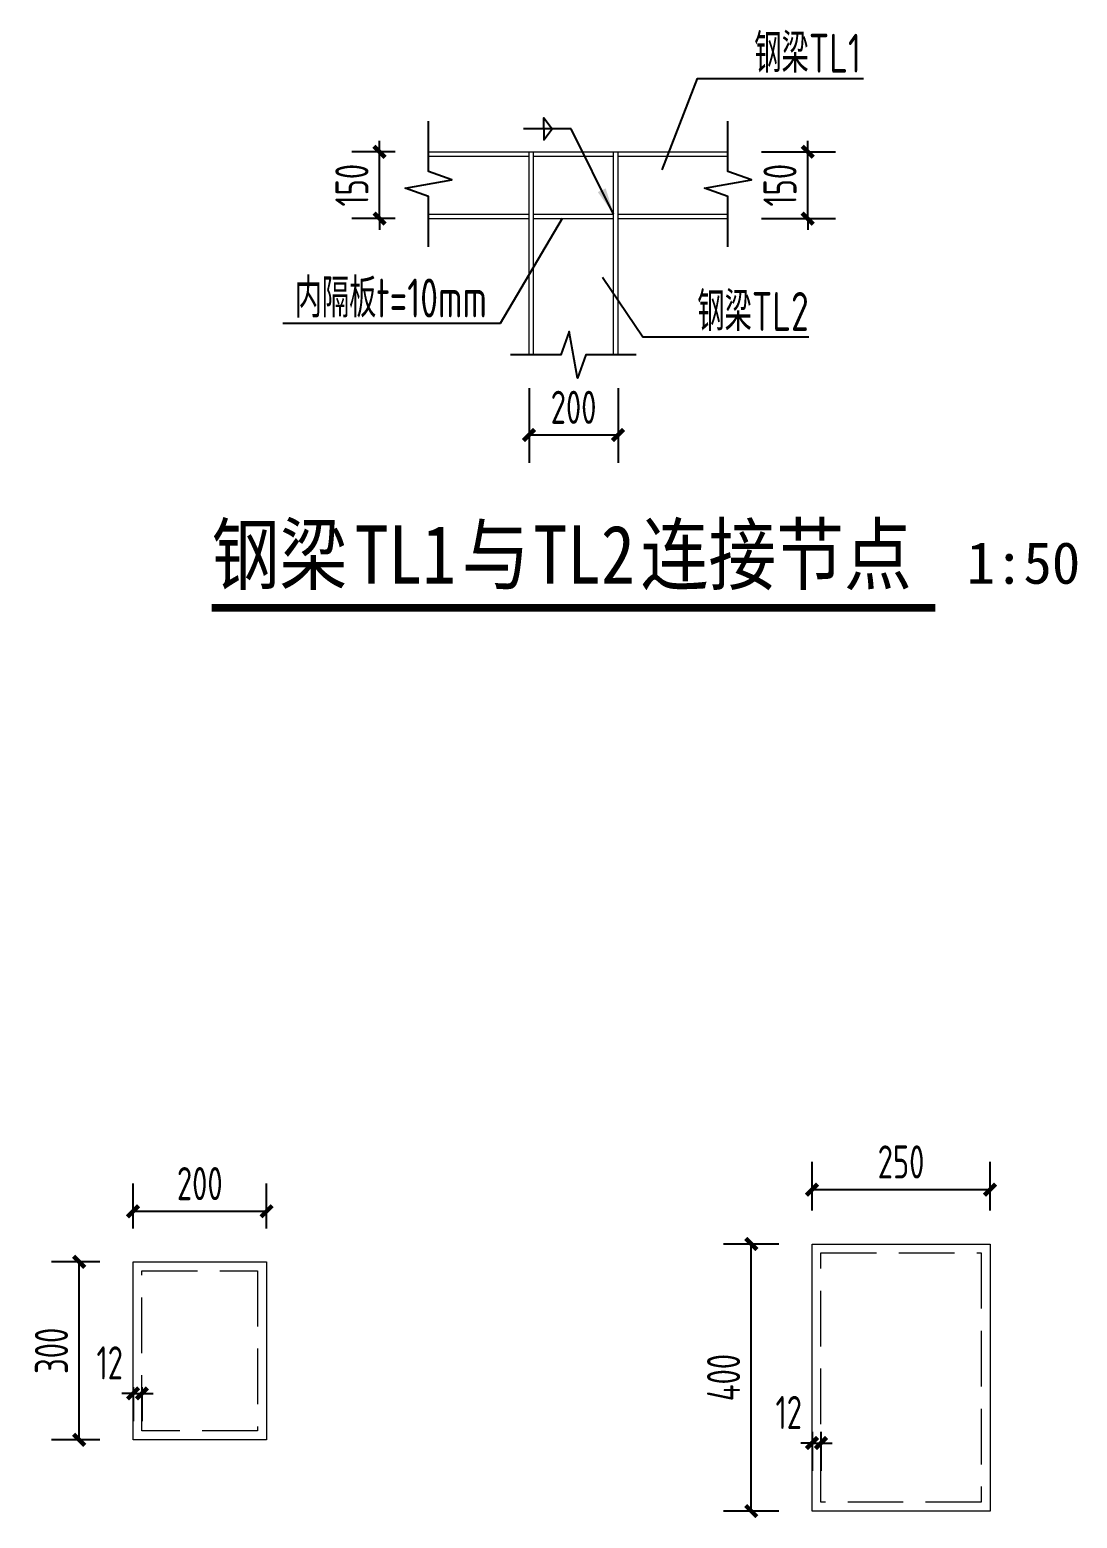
# Model space of a CAD drawing. Extents: x 6827379 to 6887889, y 99218 to 177608.
# Drawn here: x 6837560 to 6839914, y 103253 to 106597 of the extents above; entities that cross this region are included whole.
import ezdxf
from ezdxf.enums import TextEntityAlignment as Align

# ---------------------------------------------------------------- set-up
doc = ezdxf.new("R2010")
doc.units = 0
doc.header["$LTSCALE"] = 1000
doc.header["$MEASUREMENT"] = 0
for name, pattern in [('CONTINOUS', [2000000.0, 1000000.0, 1000000.0]), ('DASH', [0.35, 0.25, -0.1]), ('DASHED', [19.05, 12.7, -6.35])]:
    doc.linetypes.add(name, pattern=pattern)
for name, color, linetype in [('A_公文', 7, 'Continuous'), ('A_公标', 3, 'Continuous'), ('A_图名标注', 3, 'Continuous'), ('A_符号', 3, 'Continuous'), ('T-TEXT', 7, 'Continuous'), ('校对1', 2, 'Continuous')]:
    doc.layers.add(name, color=color, linetype=linetype)
doc.layers.add('BEAM', color=4, linetype='DASHED', lineweight=0)
doc.layers.add('BEAM_CON', color=4, linetype='Continuous', lineweight=0)
doc.styles.add('_TCH_DIM_T3', font='tssdeng.shx', dxfattribs={"width": 0.705882, "bigfont": 'tssdchn.shx'})
doc.styles.get("Standard").update_dxf_attribs({"font": 'tssdeng.shx', "bigfont": 'hztxt.shx'})
doc.styles.add('TSSD_REIN', font='Tssdeng.shx', dxfattribs={"width": 0.7, "bigfont": 'hztxt.shx'})
doc.styles.add('黑1', font='simhei.ttf', dxfattribs={"width": 0.85})
doc.styles.add('黑体', font='simhei.ttf')
doc.dimstyles.new('_TCH_ARCH&&25', dxfattribs={"dimtxt": 74.375, "dimasz": 25, "dimexe": 62.5, "dimexo": 75, "dimgap": 25, "dimtad": 1, "dimdec": 0, "dimzin": 0, "dimdsep": 46, "dimtxsty": '_TCH_DIM_T3', "dimblk": 'ARCHTICK', "dimcen": 0.09, "dimclrt": 7, "dimazin": 2, "dimtfac": 1, "dimtdec": 0, "dimtix": 1, "dimtmove": 2, "dimatfit": 3, "dimfxl": 1, "dimtolj": 1, "dimtzin": 0, "dimarcsym": 0})
doc.dimstyles.new('TSSD_LEADER_STYLE_60.0', dxfattribs={"dimtxt": 0.18, "dimasz": 60, "dimexe": 0.18, "dimexo": 0.0625, "dimgap": 0.09, "dimtad": 0, "dimtih": 1, "dimtoh": 1, "dimdec": 4, "dimzin": 0, "dimdsep": 46, "dimtxsty": 'Standard', "dimcen": 0.09, "dimadec": 0, "dimazin": 0, "dimtfac": 1, "dimtdec": 4, "dimtofl": 0, "dimtmove": 0, "dimatfit": 3, "dimfxl": 1, "dimtolj": 1, "dimtzin": 0, "dimarcsym": 0})

# ---------------------------------------------------------------- blocks, each defined once
blk = doc.blocks.new('_ArchTick')
at = {"color": 0, "linetype": 'ByBlock', "const_width": 0.4}
blk.add_lwpolyline([(-0.5, -0.5), (0.5, 0.5)], dxfattribs=at)
blk = doc.blocks.new('*D79')
at = {"layer": 'A_公标', "color": 0, "linetype": 'CONTINOUS', "lineweight": -2, "transparency": 16777216}
for p, q in [((6837791.7, 103533.2), (6837766.7, 103533.2)), ((6837791.7, 103547.5), (6837791.7, 103470.7)), ((6837791.7, 103533.2), (6837811.7, 103533.2)), ((6837811.7, 103547.5), (6837811.7, 103470.7)), ((6837811.7, 103533.2), (6837836.7, 103533.2))]:
    blk.add_line(p, q, dxfattribs=at)
at = {"layer": 'Defpoints', "color": 0, "linetype": 'CONTINOUS', "transparency": 16777216}
for p in [(6837791.7, 103622.5), (6837811.7, 103622.5), (6837811.7, 103533.2)]:
    blk.add_point(p, dxfattribs=at)
at = {"layer": 'A_公标', "color": 0, "linetype": 'CONTINOUS', "lineweight": -2, "transparency": 16777216, "xscale": 25, "yscale": 25, "zscale": 25}
blk.add_blockref('_ArchTick', (6837791.7, 103533.2), dxfattribs=at)
at = {"layer": 'A_公标', "color": 0, "linetype": 'CONTINOUS', "lineweight": -2, "transparency": 16777216, "xscale": 25, "yscale": 25, "zscale": 25, "rotation": 180}
blk.add_blockref('_ArchTick', (6837811.7, 103533.2), dxfattribs=at)
at = {"layer": 'A_公标', "color": 7, "linetype": 'CONTINOUS', "transparency": 16777216, "insert": (6837739.3, 103601.9), "char_height": 74.38, "attachment_point": 5, "style": '_TCH_DIM_T3'}
blk.add_mtext('\\A1;12', dxfattribs=at)
blk = doc.blocks.new('*D80')
at = {"layer": 'A_公标', "color": 0, "linetype": 'CONTINOUS', "lineweight": -2, "transparency": 16777216}
for p, q in [((6837716.7, 103828.9), (6837608.1, 103828.9)), ((6837670.6, 103428.9), (6837670.6, 103828.9)), ((6837716.7, 103428.9), (6837608.1, 103428.9))]:
    blk.add_line(p, q, dxfattribs=at)
at = {"layer": 'Defpoints', "color": 0, "linetype": 'CONTINOUS', "transparency": 16777216}
for p in [(6837670.6, 103828.9), (6837791.7, 103828.9), (6837791.7, 103428.9)]:
    blk.add_point(p, dxfattribs=at)
at = {"layer": 'A_公标', "color": 0, "linetype": 'CONTINOUS', "lineweight": -2, "transparency": 16777216, "xscale": 25, "yscale": 25, "zscale": 25}
for p, rotation in [((6837670.6, 103828.9), 90), ((6837670.6, 103428.9), 270)]:
    blk.add_blockref('_ArchTick', p, dxfattribs=dict(at, rotation=rotation))
at = {"layer": 'A_公标', "color": 7, "linetype": 'CONTINOUS', "transparency": 16777216, "insert": (6837608.4, 103628.9), "char_height": 74.38, "attachment_point": 5, "rotation": 90, "style": '_TCH_DIM_T3'}
blk.add_mtext('\\A1;300', dxfattribs=at)
blk = doc.blocks.new('*D81')
at = {"layer": 'A_公标', "color": 0, "linetype": 'CONTINOUS', "lineweight": -2, "transparency": 16777216}
for p, q in [((6837791.7, 103903.9), (6837791.7, 104004.9)), ((6838091.7, 103903.9), (6838091.7, 104004.9)), ((6837791.7, 103942.4), (6838091.7, 103942.4))]:
    blk.add_line(p, q, dxfattribs=at)
at = {"layer": 'Defpoints', "color": 0, "linetype": 'CONTINOUS', "transparency": 16777216}
for p in [(6838091.7, 103942.4), (6837791.7, 103828.9), (6838091.7, 103828.9)]:
    blk.add_point(p, dxfattribs=at)
at = {"layer": 'A_公标', "color": 0, "linetype": 'CONTINOUS', "lineweight": -2, "transparency": 16777216, "xscale": 25, "yscale": 25, "zscale": 25, "rotation": 180}
blk.add_blockref('_ArchTick', (6837791.7, 103942.4), dxfattribs=at)
at = {"layer": 'A_公标', "color": 0, "linetype": 'CONTINOUS', "lineweight": -2, "transparency": 16777216, "xscale": 25, "yscale": 25, "zscale": 25}
blk.add_blockref('_ArchTick', (6838091.7, 103942.4), dxfattribs=at)
at = {"layer": 'A_公标', "color": 7, "linetype": 'CONTINOUS', "transparency": 16777216, "insert": (6837941.7, 104004.6), "char_height": 74.38, "attachment_point": 5, "style": '_TCH_DIM_T3'}
blk.add_mtext('\\A1;200', dxfattribs=at)
blk = doc.blocks.new('*D82')
at = {"layer": 'A_公标', "color": 0, "linetype": 'CONTINOUS', "lineweight": -2, "transparency": 16777216}
for p, q in [((6839317.8, 103446.9), (6839317.8, 103359.2)), ((6839337.8, 103446.9), (6839337.8, 103359.2)), ((6839317.8, 103421.7), (6839292.8, 103421.7)), ((6839317.8, 103421.7), (6839337.8, 103421.7)), ((6839337.8, 103421.7), (6839362.8, 103421.7))]:
    blk.add_line(p, q, dxfattribs=at)
at = {"layer": 'Defpoints', "color": 0, "linetype": 'CONTINOUS', "transparency": 16777216}
for p in [(6839317.8, 103521.9), (6839337.8, 103521.9), (6839337.8, 103421.7)]:
    blk.add_point(p, dxfattribs=at)
at = {"layer": 'A_公标', "color": 0, "linetype": 'CONTINOUS', "lineweight": -2, "transparency": 16777216, "xscale": 25, "yscale": 25, "zscale": 25}
blk.add_blockref('_ArchTick', (6839317.8, 103421.7), dxfattribs=at)
at = {"layer": 'A_公标', "color": 0, "linetype": 'CONTINOUS', "lineweight": -2, "transparency": 16777216, "xscale": 25, "yscale": 25, "zscale": 25, "rotation": 180}
blk.add_blockref('_ArchTick', (6839337.8, 103421.7), dxfattribs=at)
at = {"layer": 'A_公标', "color": 7, "linetype": 'CONTINOUS', "transparency": 16777216, "insert": (6839265.4, 103490.4), "char_height": 74.38, "attachment_point": 5, "style": '_TCH_DIM_T3'}
blk.add_mtext('\\A1;12', dxfattribs=at)
blk = doc.blocks.new('*D83')
at = {"layer": 'A_公标', "color": 0, "linetype": 'CONTINOUS', "lineweight": -2, "transparency": 16777216}
for p, q in [((6839242.8, 103868.9), (6839118.6, 103868.9)), ((6839181.1, 103268.9), (6839181.1, 103868.9)), ((6839242.8, 103268.9), (6839118.6, 103268.9))]:
    blk.add_line(p, q, dxfattribs=at)
at = {"layer": 'Defpoints', "color": 0, "linetype": 'CONTINOUS', "transparency": 16777216}
for p in [(6839181.1, 103868.9), (6839317.8, 103868.9), (6839317.8, 103268.9)]:
    blk.add_point(p, dxfattribs=at)
at = {"layer": 'A_公标', "color": 0, "linetype": 'CONTINOUS', "lineweight": -2, "transparency": 16777216, "xscale": 25, "yscale": 25, "zscale": 25}
for p, rotation in [((6839181.1, 103868.9), 90), ((6839181.1, 103268.9), 270)]:
    blk.add_blockref('_ArchTick', p, dxfattribs=dict(at, rotation=rotation))
at = {"layer": 'A_公标', "color": 7, "linetype": 'CONTINOUS', "transparency": 16777216, "insert": (6839118.9, 103568.9), "char_height": 74.38, "attachment_point": 5, "rotation": 90, "style": '_TCH_DIM_T3'}
blk.add_mtext('\\A1;400', dxfattribs=at)
blk = doc.blocks.new('*D84')
at = {"layer": 'A_公标', "color": 0, "linetype": 'CONTINOUS', "lineweight": -2, "transparency": 16777216}
for p, q in [((6839317.8, 103943.9), (6839317.8, 104053.6)), ((6839717.8, 103943.9), (6839717.8, 104053.6)), ((6839317.8, 103991.1), (6839717.8, 103991.1))]:
    blk.add_line(p, q, dxfattribs=at)
at = {"layer": 'Defpoints', "color": 0, "linetype": 'CONTINOUS', "transparency": 16777216}
for p in [(6839717.8, 103991.1), (6839317.8, 103868.9), (6839717.8, 103868.9)]:
    blk.add_point(p, dxfattribs=at)
at = {"layer": 'A_公标', "color": 0, "linetype": 'CONTINOUS', "lineweight": -2, "transparency": 16777216, "xscale": 25, "yscale": 25, "zscale": 25, "rotation": 180}
blk.add_blockref('_ArchTick', (6839317.8, 103991.1), dxfattribs=at)
at = {"layer": 'A_公标', "color": 0, "linetype": 'CONTINOUS', "lineweight": -2, "transparency": 16777216, "xscale": 25, "yscale": 25, "zscale": 25}
blk.add_blockref('_ArchTick', (6839717.8, 103991.1), dxfattribs=at)
at = {"layer": 'A_公标', "color": 7, "linetype": 'CONTINOUS', "transparency": 16777216, "insert": (6839517.8, 104053.3), "char_height": 74.38, "attachment_point": 5, "style": '_TCH_DIM_T3'}
blk.add_mtext('\\A1;250', dxfattribs=at)
blk = doc.blocks.new('*D97')
at = {"layer": 'A_公标', "color": 0, "linetype": 'CONTINOUS', "lineweight": -2, "transparency": 16777216}
for p, q in [((6838681.8, 105791.7), (6838681.8, 105624)), ((6838881.8, 105791.7), (6838881.8, 105624)), ((6838681.8, 105686.5), (6838881.8, 105686.5))]:
    blk.add_line(p, q, dxfattribs=at)
at = {"layer": 'Defpoints', "color": 0, "linetype": 'CONTINOUS', "transparency": 16777216}
for p in [(6838681.8, 105866.7), (6838881.8, 105866.7), (6838881.8, 105686.5)]:
    blk.add_point(p, dxfattribs=at)
at = {"layer": 'A_公标', "color": 0, "linetype": 'CONTINOUS', "lineweight": -2, "transparency": 16777216, "xscale": 25, "yscale": 25, "zscale": 25, "rotation": 180}
blk.add_blockref('_ArchTick', (6838681.8, 105686.5), dxfattribs=at)
at = {"layer": 'A_公标', "color": 0, "linetype": 'CONTINOUS', "lineweight": -2, "transparency": 16777216, "xscale": 25, "yscale": 25, "zscale": 25}
blk.add_blockref('_ArchTick', (6838881.8, 105686.5), dxfattribs=at)
at = {"layer": 'A_公标', "color": 7, "linetype": 'CONTINOUS', "transparency": 16777216, "insert": (6838781.8, 105748.7), "char_height": 74.38, "attachment_point": 5, "style": '_TCH_DIM_T3'}
blk.add_mtext('\\A1;200', dxfattribs=at)
blk = doc.blocks.new('*D98')
at = {"layer": 'A_公标', "color": 0, "linetype": 'CONTINOUS', "lineweight": -2, "transparency": 16777216}
for p, q in [((6838345.8, 106322.7), (6838345.8, 106347.7)), ((6838381, 106322.7), (6838283.3, 106322.7)), ((6838345.8, 106172.7), (6838345.8, 106322.7)), ((6838381, 106172.7), (6838283.3, 106172.7)), ((6838345.8, 106172.7), (6838345.8, 106147.7))]:
    blk.add_line(p, q, dxfattribs=at)
at = {"layer": 'Defpoints', "color": 0, "linetype": 'CONTINOUS', "transparency": 16777216}
for p in [(6838345.8, 106322.7), (6838456, 106322.7), (6838456, 106172.7)]:
    blk.add_point(p, dxfattribs=at)
at = {"layer": 'A_公标', "color": 0, "linetype": 'CONTINOUS', "lineweight": -2, "transparency": 16777216, "xscale": 25, "yscale": 25, "zscale": 25}
for p, rotation in [((6838345.8, 106322.7), 270), ((6838345.8, 106172.7), 90)]:
    blk.add_blockref('_ArchTick', p, dxfattribs=dict(at, rotation=rotation))
at = {"layer": 'A_公标', "color": 7, "linetype": 'CONTINOUS', "transparency": 16777216, "insert": (6838283.6, 106247.7), "char_height": 74.38, "attachment_point": 5, "rotation": 90, "style": '_TCH_DIM_T3'}
blk.add_mtext('\\A1;150', dxfattribs=at)
blk = doc.blocks.new('*D99')
at = {"layer": 'A_公标', "color": 0, "linetype": 'CONTINOUS', "lineweight": -2, "transparency": 16777216}
for p, q in [((6839307.9, 106322.7), (6839307.9, 106347.7)), ((6839203.8, 106322.7), (6839370.4, 106322.7)), ((6839307.9, 106172.7), (6839307.9, 106322.7)), ((6839203.8, 106172.7), (6839370.4, 106172.7)), ((6839307.9, 106172.7), (6839307.9, 106147.7))]:
    blk.add_line(p, q, dxfattribs=at)
at = {"layer": 'Defpoints', "color": 0, "linetype": 'CONTINOUS', "transparency": 16777216}
for p in [(6839128.8, 106322.7), (6839307.9, 106322.7), (6839128.8, 106172.7)]:
    blk.add_point(p, dxfattribs=at)
at = {"layer": 'A_公标', "color": 0, "linetype": 'CONTINOUS', "lineweight": -2, "transparency": 16777216, "xscale": 25, "yscale": 25, "zscale": 25}
for p, rotation in [((6839307.9, 106322.7), 270), ((6839307.9, 106172.7), 90)]:
    blk.add_blockref('_ArchTick', p, dxfattribs=dict(at, rotation=rotation))
at = {"layer": 'A_公标', "color": 7, "linetype": 'CONTINOUS', "transparency": 16777216, "insert": (6839245.7, 106247.7), "char_height": 74.38, "attachment_point": 5, "rotation": 90, "style": '_TCH_DIM_T3'}
blk.add_mtext('\\A1;150', dxfattribs=at)

msp = doc.modelspace()

# ---------------------------------------------------------------- linework, layer by layer
at = {"layer": 'A_图名标注', "const_width": 17.5}
msp.add_lwpolyline([(6837968.4, 105298.1), (6839595.1, 105298.1)], dxfattribs=at)
at = {"layer": 'A_符号', "linetype": 'CONTINOUS'}
for points in [[(6838456, 106108.9), (6838456, 106222), (6838403.5, 106241.1), (6838508.5, 106259.6), (6838456, 106278.2), (6838456, 106391.3)], [(6839128.8, 106108.9), (6839128.8, 106222), (6839076.3, 106241.1), (6839181.3, 106259.6), (6839128.8, 106278.2), (6839128.8, 106391.3)], [(6838922.5, 105866.7), (6838809.4, 105866.7), (6838790.3, 105814.2), (6838771.8, 105919.2), (6838753.2, 105866.7), (6838640.1, 105866.7)]]:
    msp.add_lwpolyline(points, dxfattribs=at)
at = {"layer": 'BEAM', "linetype": 'DASH', "ltscale": 0.5}
for points in [[(6839337.8, 103848.9), (6839697.8, 103848.9), (6839697.8, 103288.9), (6839337.8, 103288.9)], [(6837811.7, 103808.9), (6838071.7, 103808.9), (6838071.7, 103448.9), (6837811.7, 103448.9)]]:
    msp.add_lwpolyline(points, close=True, dxfattribs=at)
at = {"layer": 'BEAM_CON'}
for p, q in [((6838691.8, 106182.7), (6838871.8, 106182.7)), ((6838691.8, 106172.7), (6838871.8, 106172.7))]:
    msp.add_line(p, q, dxfattribs=at)
for points in [[(6838456, 106322.7), (6838681.8, 106322.7)], [(6838456, 106312.7), (6838681.8, 106312.7)], [(6838681.8, 105866.7), (6838681.8, 106322.7)], [(6838681.8, 106322.7), (6838881.8, 106322.7)], [(6838691.8, 105866.7), (6838691.8, 106322.7)], [(6838691.8, 106312.7), (6838871.8, 106312.7)], [(6838871.8, 105866.7), (6838871.8, 106322.7)], [(6838881.8, 105866.7), (6838881.8, 106322.7)], [(6838881.8, 106322.7), (6839128.8, 106322.7)], [(6838881.8, 106312.7), (6839128.8, 106312.7)], [(6838456, 106182.7), (6838681.8, 106182.7)], [(6838881.8, 106182.7), (6839128.8, 106182.7)], [(6838456, 106172.7), (6838681.8, 106172.7)], [(6838881.8, 106172.7), (6839128.8, 106172.7)], [(6837791.7, 103828.9), (6837791.7, 103828.9), (6838091.7, 103828.9), (6838091.7, 103428.9), (6837791.7, 103428.9), (6837791.7, 103828.9)]]:
    msp.add_lwpolyline(points, dxfattribs=at)
msp.add_lwpolyline([(6839317.8, 103868.9), (6839717.8, 103868.9), (6839717.8, 103268.9), (6839317.8, 103268.9), (6839317.8, 103868.9)], close=True, dxfattribs=at)
at = {"layer": 'T-TEXT', "linetype": 'Continuous'}
for points in [[(6838715.1, 106374.4), (6838715.1, 106399.2), (6838733.9, 106374.4)], [(6838776.7, 106374.4), (6838669.6, 106374.4)], [(6838715.1, 106374.4), (6838715.1, 106349.5), (6838733.9, 106374.4)]]:
    msp.add_lwpolyline(points, dxfattribs=at)
at = {"layer": '校对1', "linetype": 'CONTINOUS'}
for points in [[(6838980.9, 106282.1), (6839060.2, 106487.4), (6839433, 106487.4)], [(6838756.3, 106172.7), (6838617, 105936.7), (6838128.4, 105936.7)], [(6838847, 106041.4), (6838937.4, 105907.2), (6839310.2, 105907.2)]]:
    msp.add_lwpolyline(points, dxfattribs=at)

# ---------------------------------------------------------------- texts
at = {"layer": 'A_公文', "style": '黑1', "width": 0.85}
for s, height, p in [('钢梁', 131.43, (6837968.4, 105352.3)), ('TL1', 131.43, (6838289.7, 105352.3)), ('与', 131.4, (6838530.7, 105352.3)), ('TL2', 131.43, (6838691.4, 105352.3)), ('连接节点', 131.43, (6838932.4, 105352.3))]:
    msp.add_text(s, height=height, dxfattribs=at).set_placement(p)
at = {"layer": 'A_公文', "style": '黑体'}
msp.add_text('1:50', height=93.88, dxfattribs=at).set_placement((6839665.1, 105352.3))
at = {"layer": 'T-TEXT', "linetype": 'Continuous', "style": 'TSSD_REIN', "width": 0.7}
for s, p in [('钢梁TL1', (6839307.8, 106500.5)), ('内隔板t=10mm', (6838370.9, 105950.5)), ('钢梁TL2', (6839185.1, 105920.3))]:
    msp.add_text(s, height=87.5, dxfattribs=at).set_placement(p, align=Align.CENTER)

# ---------------------------------------------------------------- dimensions: what is measured, and where the dimension line sits
at = {"layer": 'A_公标', "linetype": 'CONTINOUS'}
for p1, p2, distance, picture, middle in [((6838456, 106172.7), (6838456, 106322.7), 110.2, '*D98', (6838283.6, 106247.7)), ((6839128.8, 106172.7), (6839128.8, 106322.7), -179.1, '*D99', (6839245.7, 106247.7)), ((6838681.8, 105866.7), (6838881.8, 105866.7), -180.3, '*D97', (6838781.8, 105748.7))]:
    dim = msp.add_aligned_dim(p1=p1, p2=p2, distance=distance, dimstyle='_TCH_ARCH&&25', dxfattribs=at)
    dim.commit()
    dim.dimension.update_dxf_attribs({"geometry": picture, "text_midpoint": middle})
for p1, p2, distance, text, picture, middle in [((6839317.8, 103868.9), (6839717.8, 103868.9), 122.2, '250', '*D84', (6839517.8, 104053.3)), ((6837791.7, 103828.9), (6838091.7, 103828.9), 113.5, '200', '*D81', (6837941.7, 104004.6)), ((6839317.8, 103268.9), (6839317.8, 103868.9), 136.8, '400', '*D83', (6839118.9, 103568.9)), ((6837791.7, 103428.9), (6837791.7, 103828.9), 121.2, '300', '*D80', (6837608.4, 103628.9))]:
    dim = msp.add_aligned_dim(p1=p1, p2=p2, distance=distance, text=text, dimstyle='_TCH_ARCH&&25', dxfattribs=at)
    dim.commit()
    dim.dimension.update_dxf_attribs({"geometry": picture, "text_midpoint": middle})
for base, p1, p2, picture, middle in [((6837811.7, 103533.2), (6837791.7, 103622.5), (6837811.7, 103622.5), '*D79', (6837739.3, 103601.9)), ((6839337.8, 103421.7), (6839317.8, 103521.9), (6839337.8, 103521.9), '*D82', (6839265.4, 103490.4))]:
    dim = msp.add_linear_dim(base=base, p1=p1, p2=p2, angle=0, text='12', dimstyle='_TCH_ARCH&&25', dxfattribs=at)
    dim.commit()
    dim.dimension.update_dxf_attribs({"geometry": picture, "text_midpoint": middle, "dimtype": 129})

# ---------------------------------------------------------------- leaders
at = {"layer": 'T-TEXT', "linetype": 'Continuous'}
msp.add_leader([(6838871.8, 106182.7), (6838776.7, 106374.4)], dimstyle='TSSD_LEADER_STYLE_60.0', dxfattribs=at)

doc.saveas('drawing.dxf')
